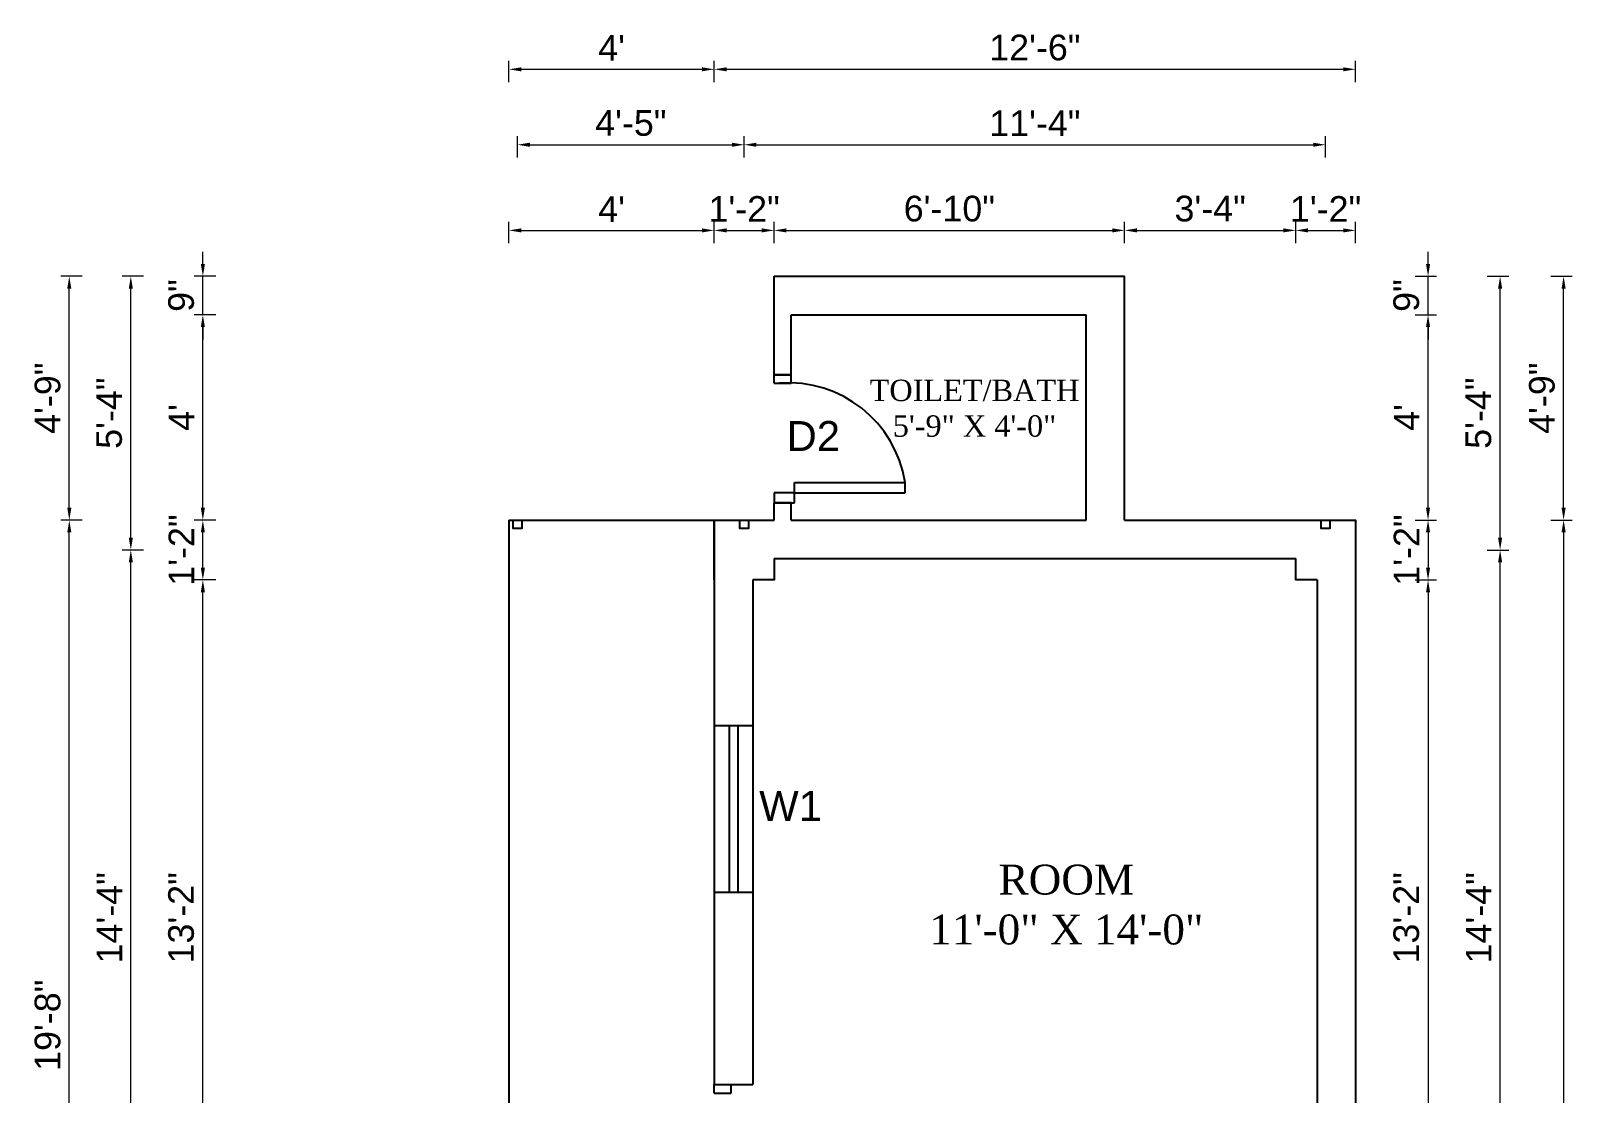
# Model space of a CAD drawing. Header units: inches. Extents: x 961 to 4138, y -14268 to -12020.
# Drawn here: x 2197 to 2557.5, y -12535 to -12286.6 of the extents above; entities that cross this region are included whole.
import ezdxf

# ---------------------------------------------------------------- set-up
doc = ezdxf.new("R2010")
doc.units = ezdxf.units.IN
doc.header["$LTSCALE"] = 0.5
doc.header["$MEASUREMENT"] = 0
doc.header["$PDMODE"] = 66
doc.layers.add('DIMENSION', color=5, linetype='Continuous')
doc.layers.add('steps', color=253, linetype='Continuous', lineweight=20)
doc.layers.add('truss', color=1, linetype='Continuous', lineweight=25)
doc.styles.add('Lettring Text', font='arial.ttf')
doc.styles.get("Standard").update_dxf_attribs({"font": 'arial.ttf'})
doc.dimstyles.new('Copy of Standard', dxfattribs={"dimtxt": 6, "dimasz": 2.875, "dimexe": 2, "dimexo": 4, "dimgap": 2, "dimtad": 1, "dimdec": 0, "dimrnd": 1, "dimzin": 0, "dimdsep": 46, "dimlunit": 4, "dimtxsty": 'Lettring Text', "dimcen": 0.1, "dimclrd": 7, "dimclre": 7, "dimclrt": 7, "dimazin": 0, "dimtfac": 0.645, "dimtdec": 0, "dimtmove": 1, "dimatfit": 0, "dimfxl": 3, "dimfxlon": 1, "dimtfillclr": 256, "dimtolj": 1, "dimtzin": 0, "dimlwd": -1, "dimlwe": -1, "dimarcsym": 2})

# ---------------------------------------------------------------- blocks, each defined once
blk = doc.blocks.new('*D1799')
at = {"layer": 'Defpoints', "color": 0, "ltscale": 0.5, "transparency": 16777216}
for p in [(2356.83, -12333.31), (2308.83, -12401.04), (2356.83, -12401.04)]:
    blk.add_point(p, dxfattribs=at)
at = {"layer": 'steps', "color": 7, "ltscale": 0.5, "transparency": 16777216}
for p, q in [((2308.83, -12336.31), (2308.83, -12331.31)), ((2356.83, -12336.31), (2356.83, -12331.31)), ((2311.71, -12333.31), (2353.96, -12333.31))]:
    blk.add_line(p, q, dxfattribs=at)
for points in [[(2311.71, -12332.83), (2311.71, -12333.78), (2308.83, -12333.31)], [(2353.96, -12332.83), (2353.96, -12333.78), (2356.83, -12333.31)]]:
    blk.add_solid(points, dxfattribs=at)
at = {"layer": 'steps', "color": 7, "ltscale": 0.5, "transparency": 16777216, "insert": (2332.83, -12328.31), "char_height": 6, "attachment_point": 5, "style": 'Lettring Text'}
blk.add_mtext("\\A1;4'", dxfattribs=at)
blk = doc.blocks.new('*D1800')
at = {"layer": 'Defpoints', "color": 0, "ltscale": 0.5, "transparency": 16777216}
for p in [(2370.83, -12333.31), (2370.83, -12344.04), (2356.83, -12401.04)]:
    blk.add_point(p, dxfattribs=at)
at = {"layer": 'steps', "color": 7, "ltscale": 0.5, "transparency": 16777216}
for p, q in [((2356.83, -12336.31), (2356.83, -12331.31)), ((2370.83, -12336.31), (2370.83, -12331.31)), ((2359.71, -12333.31), (2367.96, -12333.31))]:
    blk.add_line(p, q, dxfattribs=at)
for points in [[(2359.71, -12332.83), (2359.71, -12333.78), (2356.83, -12333.31)], [(2367.96, -12332.83), (2367.96, -12333.78), (2370.83, -12333.31)]]:
    blk.add_solid(points, dxfattribs=at)
at = {"layer": 'steps', "color": 7, "ltscale": 0.5, "transparency": 16777216, "insert": (2363.83, -12328.29), "char_height": 6, "attachment_point": 5, "style": 'Lettring Text'}
blk.add_mtext('\\A1;1\'-2"', dxfattribs=at)
blk = doc.blocks.new('*D1801')
at = {"layer": 'Defpoints', "color": 0, "ltscale": 0.5, "transparency": 16777216}
for p in [(2452.83, -12333.31), (2370.83, -12344.04), (2452.83, -12344.04)]:
    blk.add_point(p, dxfattribs=at)
at = {"layer": 'steps', "color": 7, "ltscale": 0.5, "transparency": 16777216}
for p, q in [((2370.83, -12336.31), (2370.83, -12331.31)), ((2452.83, -12336.31), (2452.83, -12331.31)), ((2373.71, -12333.31), (2449.96, -12333.31))]:
    blk.add_line(p, q, dxfattribs=at)
for points in [[(2373.71, -12332.83), (2373.71, -12333.78), (2370.83, -12333.31)], [(2449.96, -12332.83), (2449.96, -12333.78), (2452.83, -12333.31)]]:
    blk.add_solid(points, dxfattribs=at)
at = {"layer": 'steps', "color": 7, "ltscale": 0.5, "transparency": 16777216, "insert": (2411.83, -12328.24), "char_height": 6, "attachment_point": 5, "style": 'Lettring Text'}
blk.add_mtext('\\A1;6\'-10"', dxfattribs=at)
blk = doc.blocks.new('*D1802')
at = {"layer": 'Defpoints', "color": 0, "ltscale": 0.5, "transparency": 16777216}
for p in [(2492.83, -12333.31), (2452.83, -12344.04), (2492.83, -12410.04)]:
    blk.add_point(p, dxfattribs=at)
at = {"layer": 'steps', "color": 7, "ltscale": 0.5, "transparency": 16777216}
for p, q in [((2452.83, -12336.31), (2452.83, -12331.31)), ((2492.83, -12336.31), (2492.83, -12331.31)), ((2455.71, -12333.31), (2489.96, -12333.31))]:
    blk.add_line(p, q, dxfattribs=at)
for points in [[(2455.71, -12332.83), (2455.71, -12333.78), (2452.83, -12333.31)], [(2489.96, -12332.83), (2489.96, -12333.78), (2492.83, -12333.31)]]:
    blk.add_solid(points, dxfattribs=at)
at = {"layer": 'steps', "color": 7, "ltscale": 0.5, "transparency": 16777216, "insert": (2472.83, -12328.24), "char_height": 6, "attachment_point": 5, "style": 'Lettring Text'}
blk.add_mtext('\\A1;3\'-4"', dxfattribs=at)
blk = doc.blocks.new('*D1803')
at = {"layer": 'Defpoints', "color": 0, "ltscale": 0.5, "transparency": 16777216}
for p in [(2506.83, -12333.31), (2506.83, -12401.04), (2492.83, -12410.04)]:
    blk.add_point(p, dxfattribs=at)
at = {"layer": 'steps', "color": 7, "ltscale": 0.5, "transparency": 16777216}
for p, q in [((2492.83, -12336.31), (2492.83, -12331.31)), ((2506.83, -12336.31), (2506.83, -12331.31)), ((2495.71, -12333.31), (2503.96, -12333.31))]:
    blk.add_line(p, q, dxfattribs=at)
for points in [[(2495.71, -12332.83), (2495.71, -12333.78), (2492.83, -12333.31)], [(2503.96, -12332.83), (2503.96, -12333.78), (2506.83, -12333.31)]]:
    blk.add_solid(points, dxfattribs=at)
at = {"layer": 'steps', "color": 7, "ltscale": 0.5, "transparency": 16777216, "insert": (2499.83, -12328.29), "char_height": 6, "attachment_point": 5, "style": 'Lettring Text'}
blk.add_mtext('\\A1;1\'-2"', dxfattribs=at)
blk = doc.blocks.new('*D1804')
at = {"layer": 'Defpoints', "color": 0, "ltscale": 0.5, "transparency": 16777216}
for p in [(2363.83, -12313.28), (2310.83, -12402.04), (2363.83, -12408.04)]:
    blk.add_point(p, dxfattribs=at)
at = {"layer": 'steps', "color": 7, "ltscale": 0.5, "transparency": 16777216}
for p, q in [((2310.83, -12316.28), (2310.83, -12311.28)), ((2363.83, -12316.28), (2363.83, -12311.28)), ((2313.71, -12313.28), (2360.96, -12313.28))]:
    blk.add_line(p, q, dxfattribs=at)
for points in [[(2313.71, -12312.8), (2313.71, -12313.76), (2310.83, -12313.28)], [(2360.96, -12312.8), (2360.96, -12313.76), (2363.83, -12313.28)]]:
    blk.add_solid(points, dxfattribs=at)
at = {"layer": 'steps', "color": 7, "ltscale": 0.5, "transparency": 16777216, "insert": (2337.33, -12308.23), "char_height": 6, "attachment_point": 5, "style": 'Lettring Text'}
blk.add_mtext('\\A1;4\'-5"', dxfattribs=at)
blk = doc.blocks.new('*D1805')
at = {"layer": 'Defpoints', "color": 0, "ltscale": 0.5, "transparency": 16777216}
for p in [(2499.83, -12313.28), (2499.83, -12402.04), (2363.83, -12408.04)]:
    blk.add_point(p, dxfattribs=at)
at = {"layer": 'steps', "color": 7, "ltscale": 0.5, "transparency": 16777216}
for p, q in [((2363.83, -12316.28), (2363.83, -12311.28)), ((2499.83, -12316.28), (2499.83, -12311.28)), ((2366.71, -12313.28), (2496.96, -12313.28))]:
    blk.add_line(p, q, dxfattribs=at)
for points in [[(2366.71, -12312.8), (2366.71, -12313.76), (2363.83, -12313.28)], [(2496.96, -12312.8), (2496.96, -12313.76), (2499.83, -12313.28)]]:
    blk.add_solid(points, dxfattribs=at)
at = {"layer": 'steps', "color": 7, "ltscale": 0.5, "transparency": 16777216, "insert": (2431.83, -12308.26), "char_height": 6, "attachment_point": 5, "style": 'Lettring Text'}
blk.add_mtext('\\A1;11\'-4"', dxfattribs=at)
blk = doc.blocks.new('*D1806')
at = {"layer": 'Defpoints', "color": 0, "ltscale": 0.5, "transparency": 16777216}
for p in [(2356.83, -12295.64), (2308.83, -12401.04), (2356.83, -12401.04)]:
    blk.add_point(p, dxfattribs=at)
at = {"layer": 'steps', "color": 7, "ltscale": 0.5, "transparency": 16777216}
for p, q in [((2308.83, -12298.64), (2308.83, -12293.64)), ((2311.71, -12295.64), (2353.96, -12295.64)), ((2356.83, -12298.64), (2356.83, -12293.64))]:
    blk.add_line(p, q, dxfattribs=at)
for points in [[(2311.71, -12295.17), (2311.71, -12296.12), (2308.83, -12295.64)], [(2353.96, -12295.17), (2353.96, -12296.12), (2356.83, -12295.64)]]:
    blk.add_solid(points, dxfattribs=at)
at = {"layer": 'steps', "color": 7, "ltscale": 0.5, "transparency": 16777216, "insert": (2332.83, -12290.64), "char_height": 6, "attachment_point": 5, "style": 'Lettring Text'}
blk.add_mtext("\\A1;4'", dxfattribs=at)
blk = doc.blocks.new('*D1807')
at = {"layer": 'Defpoints', "color": 0, "ltscale": 0.5, "transparency": 16777216}
for p in [(2506.83, -12295.64), (2356.83, -12401.04), (2506.83, -12401.04)]:
    blk.add_point(p, dxfattribs=at)
at = {"layer": 'steps', "color": 7, "ltscale": 0.5, "transparency": 16777216}
for p, q in [((2356.83, -12298.64), (2356.83, -12293.64)), ((2359.71, -12295.64), (2503.96, -12295.64)), ((2506.83, -12298.64), (2506.83, -12293.64))]:
    blk.add_line(p, q, dxfattribs=at)
for points in [[(2359.71, -12295.17), (2359.71, -12296.12), (2356.83, -12295.64)], [(2503.96, -12295.17), (2503.96, -12296.12), (2506.83, -12295.64)]]:
    blk.add_solid(points, dxfattribs=at)
at = {"layer": 'steps', "color": 7, "ltscale": 0.5, "transparency": 16777216, "insert": (2431.83, -12290.58), "char_height": 6, "attachment_point": 5, "style": 'Lettring Text'}
blk.add_mtext('\\A1;12\'-6"', dxfattribs=at)
blk = doc.blocks.new('*D1808')
at = {"layer": 'Defpoints', "color": 0, "ltscale": 0.5, "transparency": 16777216}
for p in [(2506.83, -12401.04), (2506.83, -12415.04), (2523.79, -12415.04)]:
    blk.add_point(p, dxfattribs=at)
at = {"layer": 'steps', "color": 7, "ltscale": 0.5, "transparency": 16777216}
for p, q in [((2520.79, -12401.04), (2525.79, -12401.04)), ((2523.79, -12403.92), (2523.79, -12412.17)), ((2520.79, -12415.04), (2525.79, -12415.04))]:
    blk.add_line(p, q, dxfattribs=at)
for points in [[(2523.31, -12403.92), (2524.27, -12403.92), (2523.79, -12401.04)], [(2523.31, -12412.17), (2524.27, -12412.17), (2523.79, -12415.04)]]:
    blk.add_solid(points, dxfattribs=at)
at = {"layer": 'steps', "color": 7, "ltscale": 0.5, "transparency": 16777216, "insert": (2518.77, -12408.04), "char_height": 6, "attachment_point": 5, "rotation": 90, "style": 'Lettring Text'}
blk.add_mtext('\\A1;1\'-2"', dxfattribs=at)
blk = doc.blocks.new('*D1809')
at = {"layer": 'Defpoints', "color": 0, "ltscale": 0.5, "transparency": 16777216}
for p in [(2443.83, -12353.04), (2523.79, -12353.04), (2506.83, -12401.04)]:
    blk.add_point(p, dxfattribs=at)
at = {"layer": 'steps', "color": 7, "ltscale": 0.5, "transparency": 16777216}
for p, q in [((2520.79, -12353.04), (2525.79, -12353.04)), ((2523.79, -12398.17), (2523.79, -12355.92)), ((2520.79, -12401.04), (2525.79, -12401.04))]:
    blk.add_line(p, q, dxfattribs=at)
for points in [[(2523.31, -12355.92), (2524.27, -12355.92), (2523.79, -12353.04)], [(2523.31, -12398.17), (2524.27, -12398.17), (2523.79, -12401.04)]]:
    blk.add_solid(points, dxfattribs=at)
at = {"layer": 'steps', "color": 7, "ltscale": 0.5, "transparency": 16777216, "insert": (2518.79, -12377.04), "char_height": 6, "attachment_point": 5, "rotation": 90, "style": 'Lettring Text'}
blk.add_mtext("\\A1;4'", dxfattribs=at)
blk = doc.blocks.new('*D1810')
at = {"layer": 'Defpoints', "color": 0, "ltscale": 0.5, "transparency": 16777216}
for p in [(2452.83, -12344.04), (2523.79, -12344.04), (2443.83, -12353.04)]:
    blk.add_point(p, dxfattribs=at)
at = {"layer": 'steps', "color": 7, "ltscale": 0.5, "transparency": 16777216}
for p, q in [((2523.79, -12341.17), (2523.79, -12338.29)), ((2520.79, -12344.04), (2525.79, -12344.04)), ((2523.79, -12353.04), (2523.79, -12344.04)), ((2520.79, -12353.04), (2525.79, -12353.04)), ((2523.79, -12355.92), (2523.79, -12358.79))]:
    blk.add_line(p, q, dxfattribs=at)
for points in [[(2523.31, -12341.17), (2524.27, -12341.17), (2523.79, -12344.04)], [(2523.31, -12355.92), (2524.27, -12355.92), (2523.79, -12353.04)]]:
    blk.add_solid(points, dxfattribs=at)
at = {"layer": 'steps', "color": 7, "ltscale": 0.5, "transparency": 16777216, "insert": (2518.72, -12348.54), "char_height": 6, "attachment_point": 5, "rotation": 90, "style": 'Lettring Text'}
blk.add_mtext('\\A1;9"', dxfattribs=at)
blk = doc.blocks.new('*D1811')
at = {"layer": 'Defpoints', "color": 0, "ltscale": 0.5, "transparency": 16777216}
for p in [(2506.83, -12415.04), (2506.83, -12573.04), (2523.79, -12573.04)]:
    blk.add_point(p, dxfattribs=at)
at = {"layer": 'steps', "color": 7, "ltscale": 0.5, "transparency": 16777216}
for p, q in [((2520.79, -12415.04), (2525.79, -12415.04)), ((2523.79, -12417.92), (2523.79, -12570.17)), ((2520.79, -12573.04), (2525.79, -12573.04))]:
    blk.add_line(p, q, dxfattribs=at)
for points in [[(2523.31, -12417.92), (2524.27, -12417.92), (2523.79, -12415.04)], [(2523.31, -12570.17), (2524.27, -12570.17), (2523.79, -12573.04)]]:
    blk.add_solid(points, dxfattribs=at)
at = {"layer": 'steps', "color": 7, "ltscale": 0.5, "transparency": 16777216, "insert": (2518.72, -12494.04), "char_height": 6, "attachment_point": 5, "rotation": 90, "style": 'Lettring Text'}
blk.add_mtext('\\A1;13\'-2"', dxfattribs=at)
blk = doc.blocks.new('*D1816')
at = {"layer": 'Defpoints', "color": 0, "ltscale": 0.5, "transparency": 16777216}
for p in [(2506.83, -12408.04), (2540.65, -12408.04), (2506.83, -12580.04)]:
    blk.add_point(p, dxfattribs=at)
at = {"layer": 'steps', "color": 7, "ltscale": 0.5, "transparency": 16777216}
for p, q in [((2537.65, -12408.04), (2542.65, -12408.04)), ((2540.65, -12577.17), (2540.65, -12410.92)), ((2537.65, -12580.04), (2542.65, -12580.04))]:
    blk.add_line(p, q, dxfattribs=at)
for points in [[(2540.17, -12410.92), (2541.13, -12410.92), (2540.65, -12408.04)], [(2540.17, -12577.17), (2541.13, -12577.17), (2540.65, -12580.04)]]:
    blk.add_solid(points, dxfattribs=at)
at = {"layer": 'steps', "color": 7, "ltscale": 0.5, "transparency": 16777216, "insert": (2535.63, -12494.04), "char_height": 6, "attachment_point": 5, "rotation": 90, "style": 'Lettring Text'}
blk.add_mtext('\\A1;14\'-4"', dxfattribs=at)
blk = doc.blocks.new('*D1817')
at = {"layer": 'Defpoints', "color": 0, "ltscale": 0.5, "transparency": 16777216}
for p in [(2452.83, -12344.04), (2540.65, -12344.04), (2506.83, -12408.04)]:
    blk.add_point(p, dxfattribs=at)
at = {"layer": 'steps', "color": 7, "ltscale": 0.5, "transparency": 16777216}
for p, q in [((2537.65, -12344.04), (2542.65, -12344.04)), ((2540.65, -12405.17), (2540.65, -12346.92)), ((2537.65, -12408.04), (2542.65, -12408.04))]:
    blk.add_line(p, q, dxfattribs=at)
for points in [[(2540.17, -12346.92), (2541.13, -12346.92), (2540.65, -12344.04)], [(2540.17, -12405.17), (2541.13, -12405.17), (2540.65, -12408.04)]]:
    blk.add_solid(points, dxfattribs=at)
at = {"layer": 'steps', "color": 7, "ltscale": 0.5, "transparency": 16777216, "insert": (2535.59, -12376.04), "char_height": 6, "attachment_point": 5, "rotation": 90, "style": 'Lettring Text'}
blk.add_mtext('\\A1;5\'-4"', dxfattribs=at)
blk = doc.blocks.new('*D1818')
at = {"layer": 'Defpoints', "color": 0, "ltscale": 0.5, "transparency": 16777216}
for p in [(2506.83, -12401.04), (2506.83, -12728.04), (2555.5, -12728.04)]:
    blk.add_point(p, dxfattribs=at)
at = {"layer": 'steps', "color": 7, "ltscale": 0.5, "transparency": 16777216}
for p, q in [((2552.5, -12401.04), (2557.5, -12401.04)), ((2555.5, -12403.92), (2555.5, -12725.17)), ((2552.5, -12728.04), (2557.5, -12728.04))]:
    blk.add_line(p, q, dxfattribs=at)
for points in [[(2555.02, -12403.92), (2555.98, -12403.92), (2555.5, -12401.04)], [(2555.02, -12725.17), (2555.98, -12725.17), (2555.5, -12728.04)]]:
    blk.add_solid(points, dxfattribs=at)
at = {"layer": 'steps', "color": 7, "ltscale": 0.5, "transparency": 16777216, "insert": (2550.44, -12564.54), "char_height": 6, "attachment_point": 5, "rotation": 90, "style": 'Lettring Text'}
blk.add_mtext('\\A1;27\'-3"', dxfattribs=at)
blk = doc.blocks.new('*D1819')
at = {"layer": 'Defpoints', "color": 0, "ltscale": 0.5, "transparency": 16777216}
for p in [(2452.83, -12344.04), (2555.5, -12344.04), (2506.83, -12401.04)]:
    blk.add_point(p, dxfattribs=at)
at = {"layer": 'steps', "color": 7, "ltscale": 0.5, "transparency": 16777216}
for p, q in [((2552.5, -12344.04), (2557.5, -12344.04)), ((2555.5, -12398.17), (2555.5, -12346.92)), ((2552.5, -12401.04), (2557.5, -12401.04))]:
    blk.add_line(p, q, dxfattribs=at)
for points in [[(2555.02, -12346.92), (2555.98, -12346.92), (2555.5, -12344.04)], [(2555.02, -12398.17), (2555.98, -12398.17), (2555.5, -12401.04)]]:
    blk.add_solid(points, dxfattribs=at)
at = {"layer": 'steps', "color": 7, "ltscale": 0.5, "transparency": 16777216, "insert": (2550.44, -12372.54), "char_height": 6, "attachment_point": 5, "rotation": 90, "style": 'Lettring Text'}
blk.add_mtext('\\A1;4\'-9"', dxfattribs=at)
blk = doc.blocks.new('*D1835')
at = {"layer": 'Defpoints', "color": 0, "ltscale": 0.5, "transparency": 16777216}
for p in [(2237.23, -12415.04), (2356.83, -12415.04), (2365.83, -12573.04)]:
    blk.add_point(p, dxfattribs=at)
at = {"layer": 'steps', "color": 7, "ltscale": 0.5, "transparency": 16777216}
for p, q in [((2240.23, -12415.04), (2235.23, -12415.04)), ((2237.23, -12570.17), (2237.23, -12417.92)), ((2240.23, -12573.04), (2235.23, -12573.04))]:
    blk.add_line(p, q, dxfattribs=at)
for points in [[(2236.75, -12417.92), (2237.71, -12417.92), (2237.23, -12415.04)], [(2236.75, -12570.17), (2237.71, -12570.17), (2237.23, -12573.04)]]:
    blk.add_solid(points, dxfattribs=at)
at = {"layer": 'steps', "color": 7, "ltscale": 0.5, "transparency": 16777216, "insert": (2232.16, -12494.04), "char_height": 6, "attachment_point": 5, "rotation": 90, "style": 'Lettring Text'}
blk.add_mtext('\\A1;13\'-2"', dxfattribs=at)
blk = doc.blocks.new('*D1836')
at = {"layer": 'Defpoints', "color": 0, "ltscale": 0.5, "transparency": 16777216}
for p in [(2237.23, -12401.04), (2356.83, -12401.04), (2356.83, -12415.04)]:
    blk.add_point(p, dxfattribs=at)
at = {"layer": 'steps', "color": 7, "ltscale": 0.5, "transparency": 16777216}
for p, q in [((2240.23, -12401.04), (2235.23, -12401.04)), ((2237.23, -12412.17), (2237.23, -12403.92)), ((2240.23, -12415.04), (2235.23, -12415.04))]:
    blk.add_line(p, q, dxfattribs=at)
for points in [[(2236.75, -12403.92), (2237.71, -12403.92), (2237.23, -12401.04)], [(2236.75, -12412.17), (2237.71, -12412.17), (2237.23, -12415.04)]]:
    blk.add_solid(points, dxfattribs=at)
at = {"layer": 'steps', "color": 7, "ltscale": 0.5, "transparency": 16777216, "insert": (2232.22, -12408.04), "char_height": 6, "attachment_point": 5, "rotation": 90, "style": 'Lettring Text'}
blk.add_mtext('\\A1;1\'-2"', dxfattribs=at)
blk = doc.blocks.new('*D1837')
at = {"layer": 'Defpoints', "color": 0, "ltscale": 0.5, "transparency": 16777216}
for p in [(2237.23, -12353.04), (2374.83, -12353.04), (2356.83, -12401.04)]:
    blk.add_point(p, dxfattribs=at)
at = {"layer": 'steps', "color": 7, "ltscale": 0.5, "transparency": 16777216}
for p, q in [((2240.23, -12353.04), (2235.23, -12353.04)), ((2237.23, -12398.17), (2237.23, -12355.92)), ((2240.23, -12401.04), (2235.23, -12401.04))]:
    blk.add_line(p, q, dxfattribs=at)
for points in [[(2236.75, -12355.92), (2237.71, -12355.92), (2237.23, -12353.04)], [(2236.75, -12398.17), (2237.71, -12398.17), (2237.23, -12401.04)]]:
    blk.add_solid(points, dxfattribs=at)
at = {"layer": 'steps', "color": 7, "ltscale": 0.5, "transparency": 16777216, "insert": (2232.23, -12377.04), "char_height": 6, "attachment_point": 5, "rotation": 90, "style": 'Lettring Text'}
blk.add_mtext("\\A1;4'", dxfattribs=at)
blk = doc.blocks.new('*D1838')
at = {"layer": 'Defpoints', "color": 0, "ltscale": 0.5, "transparency": 16777216}
for p in [(2237.23, -12344.04), (2370.83, -12344.04), (2374.83, -12353.04)]:
    blk.add_point(p, dxfattribs=at)
at = {"layer": 'steps', "color": 7, "ltscale": 0.5, "transparency": 16777216}
for p, q in [((2237.23, -12341.17), (2237.23, -12338.29)), ((2240.23, -12344.04), (2235.23, -12344.04)), ((2237.23, -12353.04), (2237.23, -12344.04)), ((2240.23, -12353.04), (2235.23, -12353.04)), ((2237.23, -12355.92), (2237.23, -12358.79))]:
    blk.add_line(p, q, dxfattribs=at)
for points in [[(2236.75, -12341.17), (2237.71, -12341.17), (2237.23, -12344.04)], [(2236.75, -12355.92), (2237.71, -12355.92), (2237.23, -12353.04)]]:
    blk.add_solid(points, dxfattribs=at)
at = {"layer": 'steps', "color": 7, "ltscale": 0.5, "transparency": 16777216, "insert": (2232.17, -12348.54), "char_height": 6, "attachment_point": 5, "rotation": 90, "style": 'Lettring Text'}
blk.add_mtext('\\A1;9"', dxfattribs=at)
blk = doc.blocks.new('*D1840')
at = {"layer": 'Defpoints', "color": 0, "ltscale": 0.5, "transparency": 16777216}
for p in [(2220.38, -12408.04), (2356.83, -12408.04), (2506.83, -12580.04)]:
    blk.add_point(p, dxfattribs=at)
at = {"layer": 'steps', "color": 7, "ltscale": 0.5, "transparency": 16777216}
for p, q in [((2223.38, -12408.04), (2218.38, -12408.04)), ((2220.38, -12577.17), (2220.38, -12410.92)), ((2223.38, -12580.04), (2218.38, -12580.04))]:
    blk.add_line(p, q, dxfattribs=at)
for points in [[(2219.9, -12410.92), (2220.86, -12410.92), (2220.38, -12408.04)], [(2219.9, -12577.17), (2220.86, -12577.17), (2220.38, -12580.04)]]:
    blk.add_solid(points, dxfattribs=at)
at = {"layer": 'steps', "color": 7, "ltscale": 0.5, "transparency": 16777216, "insert": (2215.37, -12494.04), "char_height": 6, "attachment_point": 5, "rotation": 90, "style": 'Lettring Text'}
blk.add_mtext('\\A1;14\'-4"', dxfattribs=at)
blk = doc.blocks.new('*D1841')
at = {"layer": 'Defpoints', "color": 0, "ltscale": 0.5, "transparency": 16777216}
for p in [(2220.38, -12344.04), (2370.83, -12344.04), (2356.83, -12408.04)]:
    blk.add_point(p, dxfattribs=at)
at = {"layer": 'steps', "color": 7, "ltscale": 0.5, "transparency": 16777216}
for p, q in [((2223.38, -12344.04), (2218.38, -12344.04)), ((2220.38, -12405.17), (2220.38, -12346.92)), ((2223.38, -12408.04), (2218.38, -12408.04))]:
    blk.add_line(p, q, dxfattribs=at)
for points in [[(2219.9, -12346.92), (2220.86, -12346.92), (2220.38, -12344.04)], [(2219.9, -12405.17), (2220.86, -12405.17), (2220.38, -12408.04)]]:
    blk.add_solid(points, dxfattribs=at)
at = {"layer": 'steps', "color": 7, "ltscale": 0.5, "transparency": 16777216, "insert": (2215.33, -12376.04), "char_height": 6, "attachment_point": 5, "rotation": 90, "style": 'Lettring Text'}
blk.add_mtext('\\A1;5\'-4"', dxfattribs=at)
blk = doc.blocks.new('*D1843')
at = {"layer": 'Defpoints', "color": 0, "ltscale": 0.5, "transparency": 16777216}
for p in [(2205.99, -12401.04), (2308.83, -12401.04), (2248.83, -12637.28)]:
    blk.add_point(p, dxfattribs=at)
at = {"layer": 'steps', "color": 7, "ltscale": 0.5, "transparency": 16777216}
for p, q in [((2208.99, -12401.04), (2203.99, -12401.04)), ((2205.99, -12634.4), (2205.99, -12403.92)), ((2208.99, -12637.28), (2203.99, -12637.28))]:
    blk.add_line(p, q, dxfattribs=at)
for points in [[(2205.51, -12403.92), (2206.47, -12403.92), (2205.99, -12401.04)], [(2205.51, -12634.4), (2206.47, -12634.4), (2205.99, -12637.28)]]:
    blk.add_solid(points, dxfattribs=at)
at = {"layer": 'steps', "color": 7, "ltscale": 0.5, "transparency": 16777216, "insert": (2200.93, -12519.16), "char_height": 6, "attachment_point": 5, "rotation": 90, "style": 'Lettring Text'}
blk.add_mtext('\\A1;19\'-8"', dxfattribs=at)
blk = doc.blocks.new('*D1844')
at = {"layer": 'Defpoints', "color": 0, "ltscale": 0.5, "transparency": 16777216}
for p in [(2205.99, -12344.04), (2370.83, -12344.04), (2308.83, -12401.04)]:
    blk.add_point(p, dxfattribs=at)
at = {"layer": 'steps', "color": 7, "ltscale": 0.5, "transparency": 16777216}
for p, q in [((2208.99, -12344.04), (2203.99, -12344.04)), ((2205.99, -12398.17), (2205.99, -12346.92)), ((2208.99, -12401.04), (2203.99, -12401.04))]:
    blk.add_line(p, q, dxfattribs=at)
for points in [[(2205.51, -12346.92), (2206.47, -12346.92), (2205.99, -12344.04)], [(2205.51, -12398.17), (2206.47, -12398.17), (2205.99, -12401.04)]]:
    blk.add_solid(points, dxfattribs=at)
at = {"layer": 'steps', "color": 7, "ltscale": 0.5, "transparency": 16777216, "insert": (2200.93, -12372.54), "char_height": 6, "attachment_point": 5, "rotation": 90, "style": 'Lettring Text'}
blk.add_mtext('\\A1;4\'-9"', dxfattribs=at)

msp = doc.modelspace()

# ---------------------------------------------------------------- linework, layer by layer
at = {"ltscale": 0.5}
for p, q in [((2370.83, -12367.04), (2370.83, -12344.04)), ((2370.83, -12344.04), (2452.83, -12344.04)), ((2452.83, -12401.04), (2452.83, -12344.04)), ((2374.83, -12367.04), (2374.83, -12353.04)), ((2374.83, -12353.04), (2443.83, -12353.04)), ((2443.83, -12401.04), (2443.83, -12353.04)), ((2374.83, -12367.04), (2370.83, -12367.04)), ((2370.83, -12401.04), (2370.83, -12397.04)), ((2374.83, -12397.04), (2370.83, -12397.04)), ((2374.83, -12401.04), (2374.83, -12397.04)), ((2374.83, -12401.04), (2374.83, -12397.04)), ((2308.83, -12401.04), (2370.83, -12401.04)), ((2374.83, -12401.04), (2443.83, -12401.04)), ((2452.83, -12401.04), (2506.83, -12401.04)), ((2370.83, -12410.04), (2492.83, -12410.04)), ((2356.83, -12449.04), (2365.83, -12449.04)), ((2360.33, -12449.04), (2360.33, -12488.04)), ((2362.33, -12449.04), (2362.33, -12488.04)), ((2356.83, -12488.04), (2365.83, -12488.04)), ((2356.83, -12533.04), (2365.83, -12533.04))]:
    msp.add_line(p, q, dxfattribs=at)
at = {"color": 242, "ltscale": 0.5, "true_color": 0xcd2027}
for p, q in [((2308.83, -12401.04), (2308.83, -12637.04)), ((2356.83, -12401.04), (2356.83, -12533.04)), ((2506.83, -12401.04), (2506.83, -12728.04)), ((2365.83, -12415.04), (2365.83, -12533.04)), ((2497.83, -12415.04), (2497.83, -12573.04))]:
    msp.add_line(p, q, dxfattribs=at)
at = {"ltscale": 0.5}
for points in [[(2311.83, -12401.04), (2311.83, -12403.04), (2309.83, -12403.04), (2309.83, -12401.04)], [(2364.83, -12401.04), (2364.83, -12403.04), (2362.83, -12403.04), (2362.83, -12401.04)], [(2500.83, -12401.04), (2500.83, -12403.04), (2498.83, -12403.04), (2498.83, -12401.04)]]:
    msp.add_lwpolyline(points, close=True, dxfattribs=at)
for points in [[(2356.83, -12415.04), (2356.83, -12401.04), (2370.83, -12401.04)], [(2492.83, -12401.04), (2506.83, -12401.04), (2506.83, -12415.04)], [(2370.83, -12410.04), (2370.83, -12415.04), (2365.83, -12415.04)], [(2497.83, -12415.04), (2492.83, -12415.04), (2492.83, -12410.04)]]:
    msp.add_lwpolyline(points, dxfattribs=at)
at = {"layer": 'DIMENSION', "ltscale": 7}
for p, q in [((2370.83, -12367.04), (2374.83, -12367.04)), ((2370.83, -12369.04), (2370.83, -12367.04)), ((2370.83, -12369.04), (2374.83, -12369.04)), ((2374.83, -12369.04), (2374.83, -12367.04)), ((2375.63, -12392.24), (2401.51, -12392.24)), ((2375.63, -12394.64), (2375.63, -12392.24)), ((2401.51, -12394.64), (2401.51, -12392.24)), ((2375.63, -12394.64), (2370.83, -12394.64)), ((2370.83, -12394.64), (2370.83, -12397.04)), ((2370.83, -12397.04), (2375.63, -12397.04)), ((2375.63, -12394.64), (2401.51, -12394.64)), ((2375.63, -12397.04), (2375.63, -12394.64)), ((2356.83, -12533.04), (2360.83, -12533.04)), ((2356.83, -12535.04), (2356.83, -12533.04)), ((2360.83, -12535.04), (2360.83, -12533.04)), ((2356.83, -12535.04), (2360.83, -12535.04))]:
    msp.add_line(p, q, dxfattribs=at)
msp.add_arc((2374.19, -12396.63), 27.67, 9.1337, 94.3044, dxfattribs=at)
at = {"layer": 'truss', "ltscale": 7}
for p, q in [((2370.83, -12394.64), (2370.83, -12397.04)), ((2370.83, -12397.04), (2374.83, -12397.04))]:
    msp.add_line(p, q, dxfattribs=at)

# ---------------------------------------------------------------- texts
at = {"layer": 'steps', "color": 7, "ltscale": 0.3, "width": 70.3269, "attachment_point": 2}
for s, insert, char_height in [('{\\fTimes New Roman|b0|i0|c0|p18;TOILET/BATH \\P5\'-9" X 4\'-0"}', (2417.72, -12368.21), 5), ('{\\fTimes New Roman|b0|i0|c0|p18;ROOM \\P11\'-0" X 14\'-0"}', (2439.19, -12481.6), 7)]:
    msp.add_mtext(s, dxfattribs=dict(at, insert=insert, char_height=char_height))
at = {"layer": 'steps', "color": 7, "ltscale": 0.3, "char_height": 7, "attachment_point": 8}
for s, insert in [('D2', (2380.01, -12384.89)), ('W1', (2374.69, -12471.4))]:
    msp.add_mtext_dynamic_manual_height_columns(s, width=18.6213, gutter_width=40, heights=[0], dxfattribs=dict(at, insert=insert))

# ---------------------------------------------------------------- dimensions: what is measured, and where the dimension line sits
at = {"layer": 'steps', "ltscale": 0.5}
for base, p1, p2, picture, middle in [((2356.83, -12295.64), (2308.83, -12401.04), (2356.83, -12401.04), '*D1806', (2332.83, -12290.64)), ((2506.83, -12295.64), (2356.83, -12401.04), (2506.83, -12401.04), '*D1807', (2431.83, -12290.58)), ((2363.83, -12313.28), (2310.83, -12402.04), (2363.83, -12408.04), '*D1804', (2337.33, -12308.23)), ((2499.83, -12313.28), (2363.83, -12408.04), (2499.83, -12402.04), '*D1805', (2431.83, -12308.26)), ((2356.83, -12333.31), (2308.83, -12401.04), (2356.83, -12401.04), '*D1799', (2332.83, -12328.31)), ((2452.83, -12333.31), (2370.83, -12344.04), (2452.83, -12344.04), '*D1801', (2411.83, -12328.24)), ((2492.83, -12333.31), (2452.83, -12344.04), (2492.83, -12410.04), '*D1802', (2472.83, -12328.24))]:
    dim = msp.add_linear_dim(base=base, p1=p1, p2=p2, dimstyle='Copy of Standard', dxfattribs=at)
    dim.commit()
    dim.dimension.update_dxf_attribs({"geometry": picture, "text_midpoint": middle})
for base, p1, p2, picture, middle in [((2370.83, -12333.31), (2356.83, -12401.04), (2370.83, -12344.04), '*D1800', (2363.83, -12333.31)), ((2506.83, -12333.31), (2492.83, -12410.04), (2506.83, -12401.04), '*D1803', (2499.83, -12333.31))]:
    dim = msp.add_linear_dim(base=base, p1=p1, p2=p2, dimstyle='Copy of Standard', dxfattribs=at)
    dim.commit()
    dim.dimension.update_dxf_attribs({"geometry": picture, "text_midpoint": middle, "dimtype": 160})
for base, p1, p2, picture, middle in [((2237.23, -12344.04), (2374.83, -12353.04), (2370.83, -12344.04), '*D1838', (2237.23, -12348.54)), ((2523.79, -12344.04), (2443.83, -12353.04), (2452.83, -12344.04), '*D1810', (2523.79, -12348.54)), ((2237.23, -12401.04), (2356.83, -12415.04), (2356.83, -12401.04), '*D1836', (2237.23, -12408.04)), ((2523.79, -12415.04), (2506.83, -12401.04), (2506.83, -12415.04), '*D1808', (2523.79, -12408.04))]:
    dim = msp.add_linear_dim(base=base, p1=p1, p2=p2, angle=90, dimstyle='Copy of Standard', dxfattribs=at)
    dim.commit()
    dim.dimension.update_dxf_attribs({"geometry": picture, "text_midpoint": middle, "dimtype": 160})
for base, p1, p2, picture, middle in [((2205.99, -12344.04), (2308.83, -12401.04), (2370.83, -12344.04), '*D1844', (2200.93, -12372.54)), ((2220.38, -12344.04), (2356.83, -12408.04), (2370.83, -12344.04), '*D1841', (2215.33, -12376.04)), ((2540.65, -12344.04), (2506.83, -12408.04), (2452.83, -12344.04), '*D1817', (2535.59, -12376.04)), ((2555.5, -12344.04), (2506.83, -12401.04), (2452.83, -12344.04), '*D1819', (2550.44, -12372.54)), ((2237.23, -12353.04), (2356.83, -12401.04), (2374.83, -12353.04), '*D1837', (2232.23, -12377.04)), ((2523.79, -12353.04), (2506.83, -12401.04), (2443.83, -12353.04), '*D1809', (2518.79, -12377.04)), ((2205.99, -12401.04), (2248.83, -12637.28), (2308.83, -12401.04), '*D1843', (2200.93, -12519.16)), ((2555.5, -12728.04), (2506.83, -12401.04), (2506.83, -12728.04), '*D1818', (2550.44, -12564.54)), ((2220.38, -12408.04), (2506.83, -12580.04), (2356.83, -12408.04), '*D1840', (2215.37, -12494.04)), ((2540.65, -12408.04), (2506.83, -12580.04), (2506.83, -12408.04), '*D1816', (2535.63, -12494.04)), ((2237.23, -12415.04), (2365.83, -12573.04), (2356.83, -12415.04), '*D1835', (2232.16, -12494.04)), ((2523.79, -12573.04), (2506.83, -12415.04), (2506.83, -12573.04), '*D1811', (2518.72, -12494.04))]:
    dim = msp.add_linear_dim(base=base, p1=p1, p2=p2, angle=90, dimstyle='Copy of Standard', dxfattribs=at)
    dim.commit()
    dim.dimension.update_dxf_attribs({"geometry": picture, "text_midpoint": middle})

doc.saveas('drawing.dxf')
